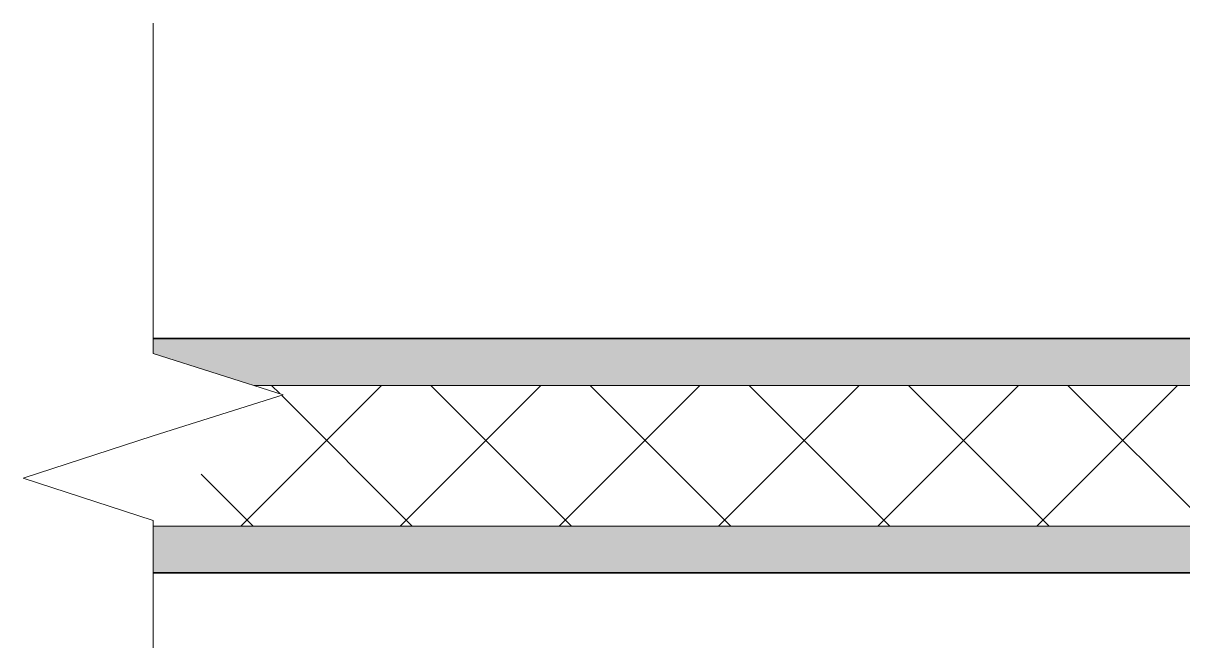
# Model space of a CAD drawing. Header units: millimetres. Extents: x -56773 to 323062, y -262288 to 76460.
# Drawn here: x 119226 to 119844, y -238967 to -238638 of the extents above; entities that cross this region are included whole.
import ezdxf

# ---------------------------------------------------------------- set-up
doc = ezdxf.new("R2010")
doc.units = ezdxf.units.MM
for name, color, linetype, lineweight in [('Аннотация', 7, 'Continuous', 20), ('Стены разрез', 7, 'Continuous', 35), ('Стены штриховка', 7, 'Continuous', 9), ('Узлы', 7, 'Continuous', 18)]:
    doc.layers.add(name, color=color, linetype=linetype, lineweight=lineweight)

# ---------------------------------------------------------------- blocks, each defined once
blk = doc.blocks.new('Family - ___-3932240-УО Маркир 5 эт')
at = {"layer": 'Стены разрез', "lineweight": 20, "true_color": 0xc0c0c0}
for points in [[(-827.06, 6198.03), (129.28, 6198.03), (182.86, 6215.05), (182.86, 6223.03), (-910.12, 6223.03), (-910.12, 6215.05), (-856.55, 6198.03), (-840.84, 6198.03)], [(182.86, 6098.03), (182.86, 6123.03), (-910.12, 6123.02), (-910.12, 6098.03)]]:
    blk.add_hatch(color=9, dxfattribs=at).paths.add_polyline_path(points)
at = {"layer": 'Стены разрез', "lineweight": 9}
h = blk.add_hatch(dxfattribs=at)
h.set_pattern_fill('FP_39', color=256, style=0, pattern_type=2)
h.set_pattern_definition([(45, (0, 0), (-42.4264, 42.4264), []), (135, (0, 0), (-42.4264, -42.4264), [])])
h.paths.add_polyline_path([(-910.12, 6123.03), (182.86, 6123.03), (182.86, 6126), (113.58, 6193.05), (129.28, 6198.03), (-856.55, 6198.03), (-840.84, 6193.05), (-910.12, 6126)])
at = {"layer": 'Стены разрез'}
for p, q in [((182.86, 6223.03), (-910.12, 6223.03)), ((-910.12, 6098.03), (182.86, 6098.03))]:
    blk.add_line(p, q, dxfattribs=at)
at = {"layer": 'Стены штриховка'}
for p, q in [((129.28, 6198.03), (-856.55, 6198.03)), ((182.86, 6123.03), (-910.12, 6123.03))]:
    blk.add_line(p, q, dxfattribs=at)
blk = doc.blocks.new('ADSK_Обрыв_Линия1 - По умолчанию-2621349-УО Маркир 5 эт')
at = {"layer": 'Узлы', "lineweight": 20}
for p, q in [((9282.36, 7188.27), (9282.36, 7132.27)), ((9282.36, 7043.23), (9282.36, 6988.27))]:
    blk.add_line(p, q, dxfattribs=at)

msp = doc.modelspace()

# ---------------------------------------------------------------- linework, layer by layer
at = {"layer": 'Аннотация', "lineweight": 20}
for p, q in [((119295.5837, -238758.284), (119295.5837, -238638.284)), ((119295.5837, -238814.284), (119364.8657, -238836.284)), ((119295.5837, -238814.284), (119364.8657, -238836.284)), ((119295.5837, -238858.284), (119364.8657, -238836.284)), ((119226.2636, -238880.8075), (119295.5837, -238858.284)), ((119226.2636, -238880.8075), (119295.5837, -238858.284)), ((119295.5837, -238903.331), (119226.2636, -238880.8075)), ((119295.5837, -238903.331), (119226.2636, -238880.8075)), ((119295.5837, -238958.284), (119295.5837, -239078.284))]:
    msp.add_line(p, q, dxfattribs=at)

# ---------------------------------------------------------------- block references
at = {"lineweight": 20}
msp.add_blockref('Family - ___-3932240-УО Маркир 5 эт', (120205.7047, -245029.3291), dxfattribs=at)
at = {"layer": 'Узлы', "lineweight": 20}
msp.add_blockref('ADSK_Обрыв_Линия1 - По умолчанию-2621349-УО Маркир 5 эт', (110013.2283, -245946.5576), dxfattribs=at)

doc.saveas('drawing.dxf')
